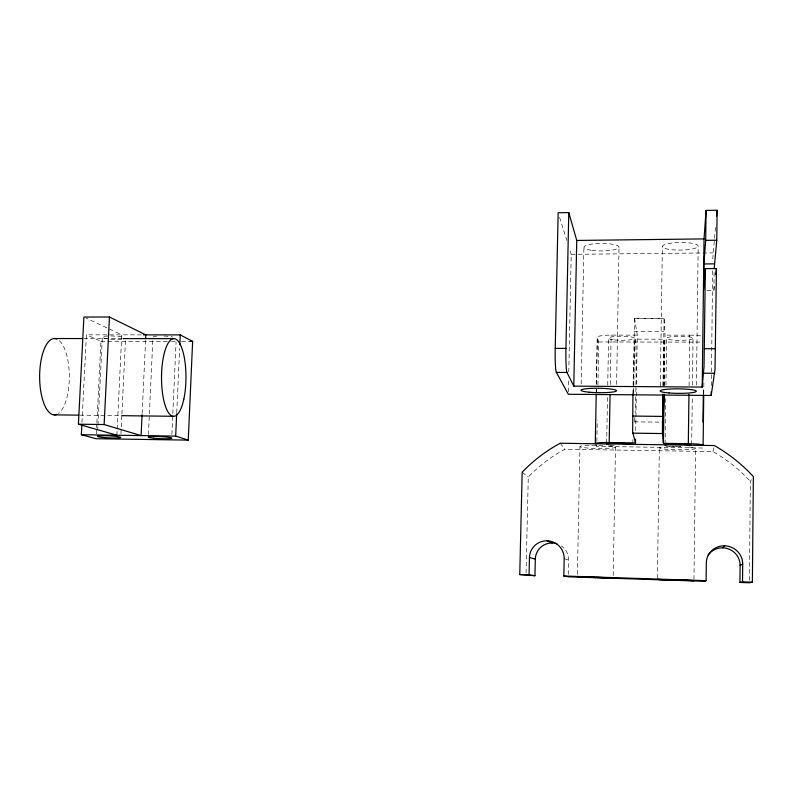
<?xml version="1.0" encoding="UTF-8"?>
<svg xmlns="http://www.w3.org/2000/svg" width="793" height="793" viewBox="0 0 793 793"><rect width="100%" height="100%" fill="white"/><g stroke="black" fill="none" stroke-linecap="round" stroke-linejoin="round"><path stroke-width="0.59" stroke-dasharray="3.96 2.97" d="M749.425 580.278L750.347 481.42L752.745 477.564M663.146 385.854L664.207 339.176L635.302 339.146A41.355 1.199 -89.3 0 0 633.508 393.784M691.665 444.397L692.289 396.302M692.438 385.2L693.042 338.343A13.203 2.062 0 0 0 673.326 336.519A13.203 2.062 0 0 0 673.128 340.078A13.203 2.062 0 0 0 693.042 338.343M693.954 579.376L695.62 448.422M696.423 385.12L698.187 246.147A17.912 3.787 -0.7 0 0 671.502 243.104A17.912 3.787 -0.7 0 0 671.136 249.666A17.912 3.787 -0.7 0 0 698.187 246.147M703.332 393.834L703.411 387.678M703.738 393.843L703.877 382.821M711.301 385.636L712.659 270.096M712.788 259.033L715.653 224.865M707.029 290.377L713.928 290.337L714.166 269.878M664.048 386.092L664.207 339.176M664.256 385.547L665 335.142L664.108 318.34L634.588 318.389L633.072 386.568M665.089 444.001L665.783 396.074M665.942 385.011L666.626 338.324M689.077 385.725L689.741 335.152L665 335.142M657.397 578.186L659.35 447.867M660.272 386.042L662.363 246.544M662.968 385.557L664.108 318.34M613.217 575.5L615.487 447.193M616.597 384.446L619.026 247.029M632.943 393.943L633.052 387.797M632.844 443.505L632.933 438.549M633.666 393.992L633.776 387.797M633.795 386.568L634.598 338.294M635.708 430.668L636.392 389.026M636.472 384.119L637.275 335.132L634.588 318.389M596.257 391.613L596.306 389.135M596.405 384.189L597.288 337.194M596.267 391.772L596.316 389.304M596.405 384.357L597.298 337.402A14.472 2.28 0.4 0 1 611.135 335.112L637.275 335.132M702.667 448.005L596.762 446.39L596.832 442.702M596.851 441.473L597.248 420.587M597.922 384.962L598.735 341.971L597.298 337.402M606.675 443.009L607.527 396.094M607.735 385.14L608.588 338.086M610.243 384.496L611.135 335.112M568.363 391.792L568.621 379.401M568.769 371.976L571.208 254.335L570.117 250.875M568.403 574.429L568.69 560.126A16.742 16.584 36.3 0 0 561.404 545.971M577.403 574.32L579.951 446.499M581.19 383.99L583.916 247.089M526.066 572.962L528.277 477.069A151.83 148.578 26.7 0 1 564.824 449.244L712.927 451.584A151.83 148.578 26.7 0 1 750.347 481.42M171.883 434.405L176.076 342.061M176.74 412.657L179.634 348.464M142.125 413.49L145.615 339.781M148.41 434.584L152.851 339.622M116.888 435.238L117.126 430.341M117.186 429.122L121.785 334.854L86.12 318.112M120.942 433.721L121.844 415.165M121.904 413.926L125.562 338.482M81.966 422.382L86.427 334.834L142.234 334.864M96.33 433.771L96.577 428.835M96.637 427.605L96.815 423.898M96.885 422.669L100.959 341.248L86.427 334.834M97.708 430.163L97.886 426.495M97.945 425.266L102.356 337.104M713.928 290.337L714.622 284.291M712.927 451.584L714.354 445.557M571.208 254.335L712.867 252.888M634.668 318.617L664.137 318.568M633.994 331.276L663.771 331.276M83.662 338.561L121.835 338.601M100.959 341.248L170.336 341.347M171.575 341.357L175.293 341.357M181.478 341.367L190.151 341.377M598.735 341.971L702.737 342.12M79.964 415.165L120.526 415.651M634.261 421.826L663.107 422.173M564.17 558.639L568.69 560.126M522.171 472.222L528.277 477.069M560.185 443.237L564.824 449.244M595.285 443.674L596.762 446.39M559.6 217.381L566.856 240.477M688.978 447.054A18.14 1.626 0.9 0 1 691.575 449.373A18.14 1.626 0.9 0 1 666.13 449.215A18.14 1.626 0.9 0 1 663.285 446.895M665.922 446.697A18.14 1.626 0.9 0 1 680.761 446.578M608.3 445.825A17.783 1.606 1.1 0 1 606.437 448.471A17.783 1.606 1.1 0 1 580.01 446.697A17.783 1.606 1.1 0 1 603.473 445.497M689.741 335.152A14.76 2.3 0 0 1 702.132 336.222M635.322 339.136A41.355 1.199 -89.3 0 1 635.788 393.08M635.708 396.698A41.355 1.199 -89.3 0 1 635.143 412.856M634.886 417.386A41.355 1.199 -89.3 0 1 634.37 421.717M680.741 446.647A13.293 1.209 0.9 0 1 668.083 446.033M614.169 445.517A13.094 1.199 1.1 0 1 609.083 445.042M59.435 340.722A38.173 14.839 90 0 1 69.298 378.182A38.173 14.839 90 0 1 58.355 413.549M153.079 336.985A11.667 1.755 3 0 1 157.985 336.054M164.111 336.054A11.667 1.755 3 0 1 172.775 336.995M121.666 339.493A11.627 1.715 3.3 0 1 110.247 339.206M107.085 338.789A11.627 1.715 3.3 0 1 105.003 336.192A11.627 1.715 3.3 0 1 121.844 336.956M591.885 250.33A17.565 3.747 -0.1 0 0 619.016 247.366A17.565 3.747 -0.1 0 0 593.521 243.857A17.565 3.747 -0.1 0 0 591.885 250.33M614.387 339.91A13.015 2.042 0.4 0 0 634.578 338.472A13.015 2.042 0.4 0 0 615.804 336.401A13.015 2.042 0.4 0 0 614.387 339.91"/><path stroke-width="1.19" d="M663.047 395.033L663.107 422.173L663.919 394.517M708.139 555.1A17.515 16.96 19.8 0 1 727.805 548.697A17.515 16.96 19.8 0 1 740.107 565.369L739.938 582.449L742.526 581.854L742.694 564.061A18.259 17.674 19.6 0 0 724.693 545.802A18.259 17.674 19.6 0 0 706.315 562.961L706.097 580.664L704.997 581.299L568.353 576.808L563.813 576.005L564.17 558.639A17.416 17.258 37.6 0 0 547.19 540.816A17.416 17.258 37.6 0 0 529.456 557.578L529.06 574.866L534.948 575.718L535.325 559.105A16.742 16.584 36.3 0 1 556.904 543.77M739.938 582.449L749.405 582.756L752.388 582.181L753.35 476.603A158.094 154.754 26.8 0 0 714.354 445.557L560.185 443.237A158.094 154.754 26.8 0 0 522.171 472.222L519.762 574.568L534.948 575.718M706.057 210.423L705.691 240.358L703.897 263.95L703.579 290.397L705.354 268.639L716.446 268.549L715.028 369.518L711.182 395.469L568.313 394.26L556.379 372.403A21.014 1.626 -89.4 0 1 555.229 348.385L558.153 212.762L568.779 212.593L565.944 348.414A21.044 1.497 -89.4 0 0 566.965 372.462L573.785 386.122L702.211 387.073L704.035 238.901L706.057 210.423L717.11 210.244L716.773 240.229L714.186 268.668M702.985 422.154L703.322 395.063M703.728 395.063L703.113 445.289A14.859 1.358 0.8 0 0 688.314 443.703L663.414 443.327L662.403 432.522L662.839 394.19M705.354 268.639L704.035 366.554L702.211 387.073M711.182 395.469L711.232 391.782M663.414 443.327L664.137 394.151M688.314 443.703L688.958 394.359M632.943 393.943L632.645 432.126L635.51 442.92L609.193 442.534A14.571 1.338 1.1 0 0 595.285 443.674L596.217 394.25M635.51 442.92L635.57 439.243M609.193 442.534L610.065 394.379M573.785 386.122L576.749 240.448L568.779 212.593M81.838 424.85L81.342 434.713L96.082 438.707L188.258 440.115L192.63 341.386L180.249 334.884L143.434 334.864M188.258 440.115L175.679 436.11L176.68 413.887M179.803 344.757L180.249 334.884M142.066 414.719L141.085 435.595L104.131 424.552L78.408 424.205L83.899 317.061L109.464 317.012L145.843 334.864L145.664 338.552M104.131 424.552L109.464 317.012M716.505 216.34L717.11 210.244M715.742 274.606L716.446 268.549M722.8 547.834L724.653 545.802M740.107 565.369L742.694 564.061M576.749 240.448L704.035 238.901M705.691 240.358L716.773 240.229M703.897 263.95L714.235 263.861M54.112 338.532L82.432 338.561M123.064 338.601L173.548 338.651M190.151 341.377L192.63 341.386M555.229 348.385L565.944 348.414M704.372 348.732L715.514 348.751M556.379 372.403L566.965 372.462M703.768 373.216L714.78 373.275M632.576 416.067L662.512 416.404M54.152 414.858L78.735 415.155M121.755 415.671L173.38 416.285M632.764 433.147L662.433 433.553M81.342 434.713L175.679 436.11M597.724 577.641L613.158 577.988L595.94 577.225M677.272 580.248L693.944 580.615L677.242 579.891M519.762 574.568L529.06 574.866M563.813 576.005L706.097 580.664M742.526 581.854L752.388 582.181M594.314 577.165L577.354 576.779L596.138 577.582M675.646 580.189L657.377 579.415L674.02 580.139M529.456 557.578L535.325 559.105M78.408 424.205L116.888 435.238M547.15 540.816L552.325 542.997M665.069 445.23A13.293 1.209 0.9 0 1 676.508 444.189A13.293 1.209 0.9 0 1 691.159 445.289M606.754 444.457A13.094 1.199 1.1 0 1 617.489 443.307A13.094 1.199 1.1 0 1 632.536 444.516M56.937 414.342A38.173 14.839 90 0 1 39.63 376.814A38.173 14.839 90 0 1 56.818 338.998M669.064 392.961A18.07 2.24 0.5 0 0 696.343 391.266A18.07 2.24 0.5 0 0 669.401 389.076A18.07 2.24 0.5 0 0 669.064 392.961M589.13 392.198A17.724 2.21 0.8 0 0 616.468 390.84A17.724 2.21 0.8 0 0 590.735 388.392A17.724 2.21 0.8 0 0 589.13 392.198M183.817 399.176A38.827 12.222 -89.8 0 0 174.678 338.74A38.827 12.222 -89.8 0 0 162.704 394.498A38.827 12.222 -89.8 0 0 183.817 399.176M153.545 438.192A11.736 1.031 2.6 0 0 171.704 438.202A11.736 1.031 2.6 0 0 154.764 436.467A11.736 1.031 2.6 0 0 153.545 438.192M102.951 437.429A11.697 1.011 2.7 0 0 120.764 437.429A11.697 1.011 2.7 0 0 103.526 435.704A11.697 1.011 2.7 0 0 102.951 437.429"/></g></svg>
